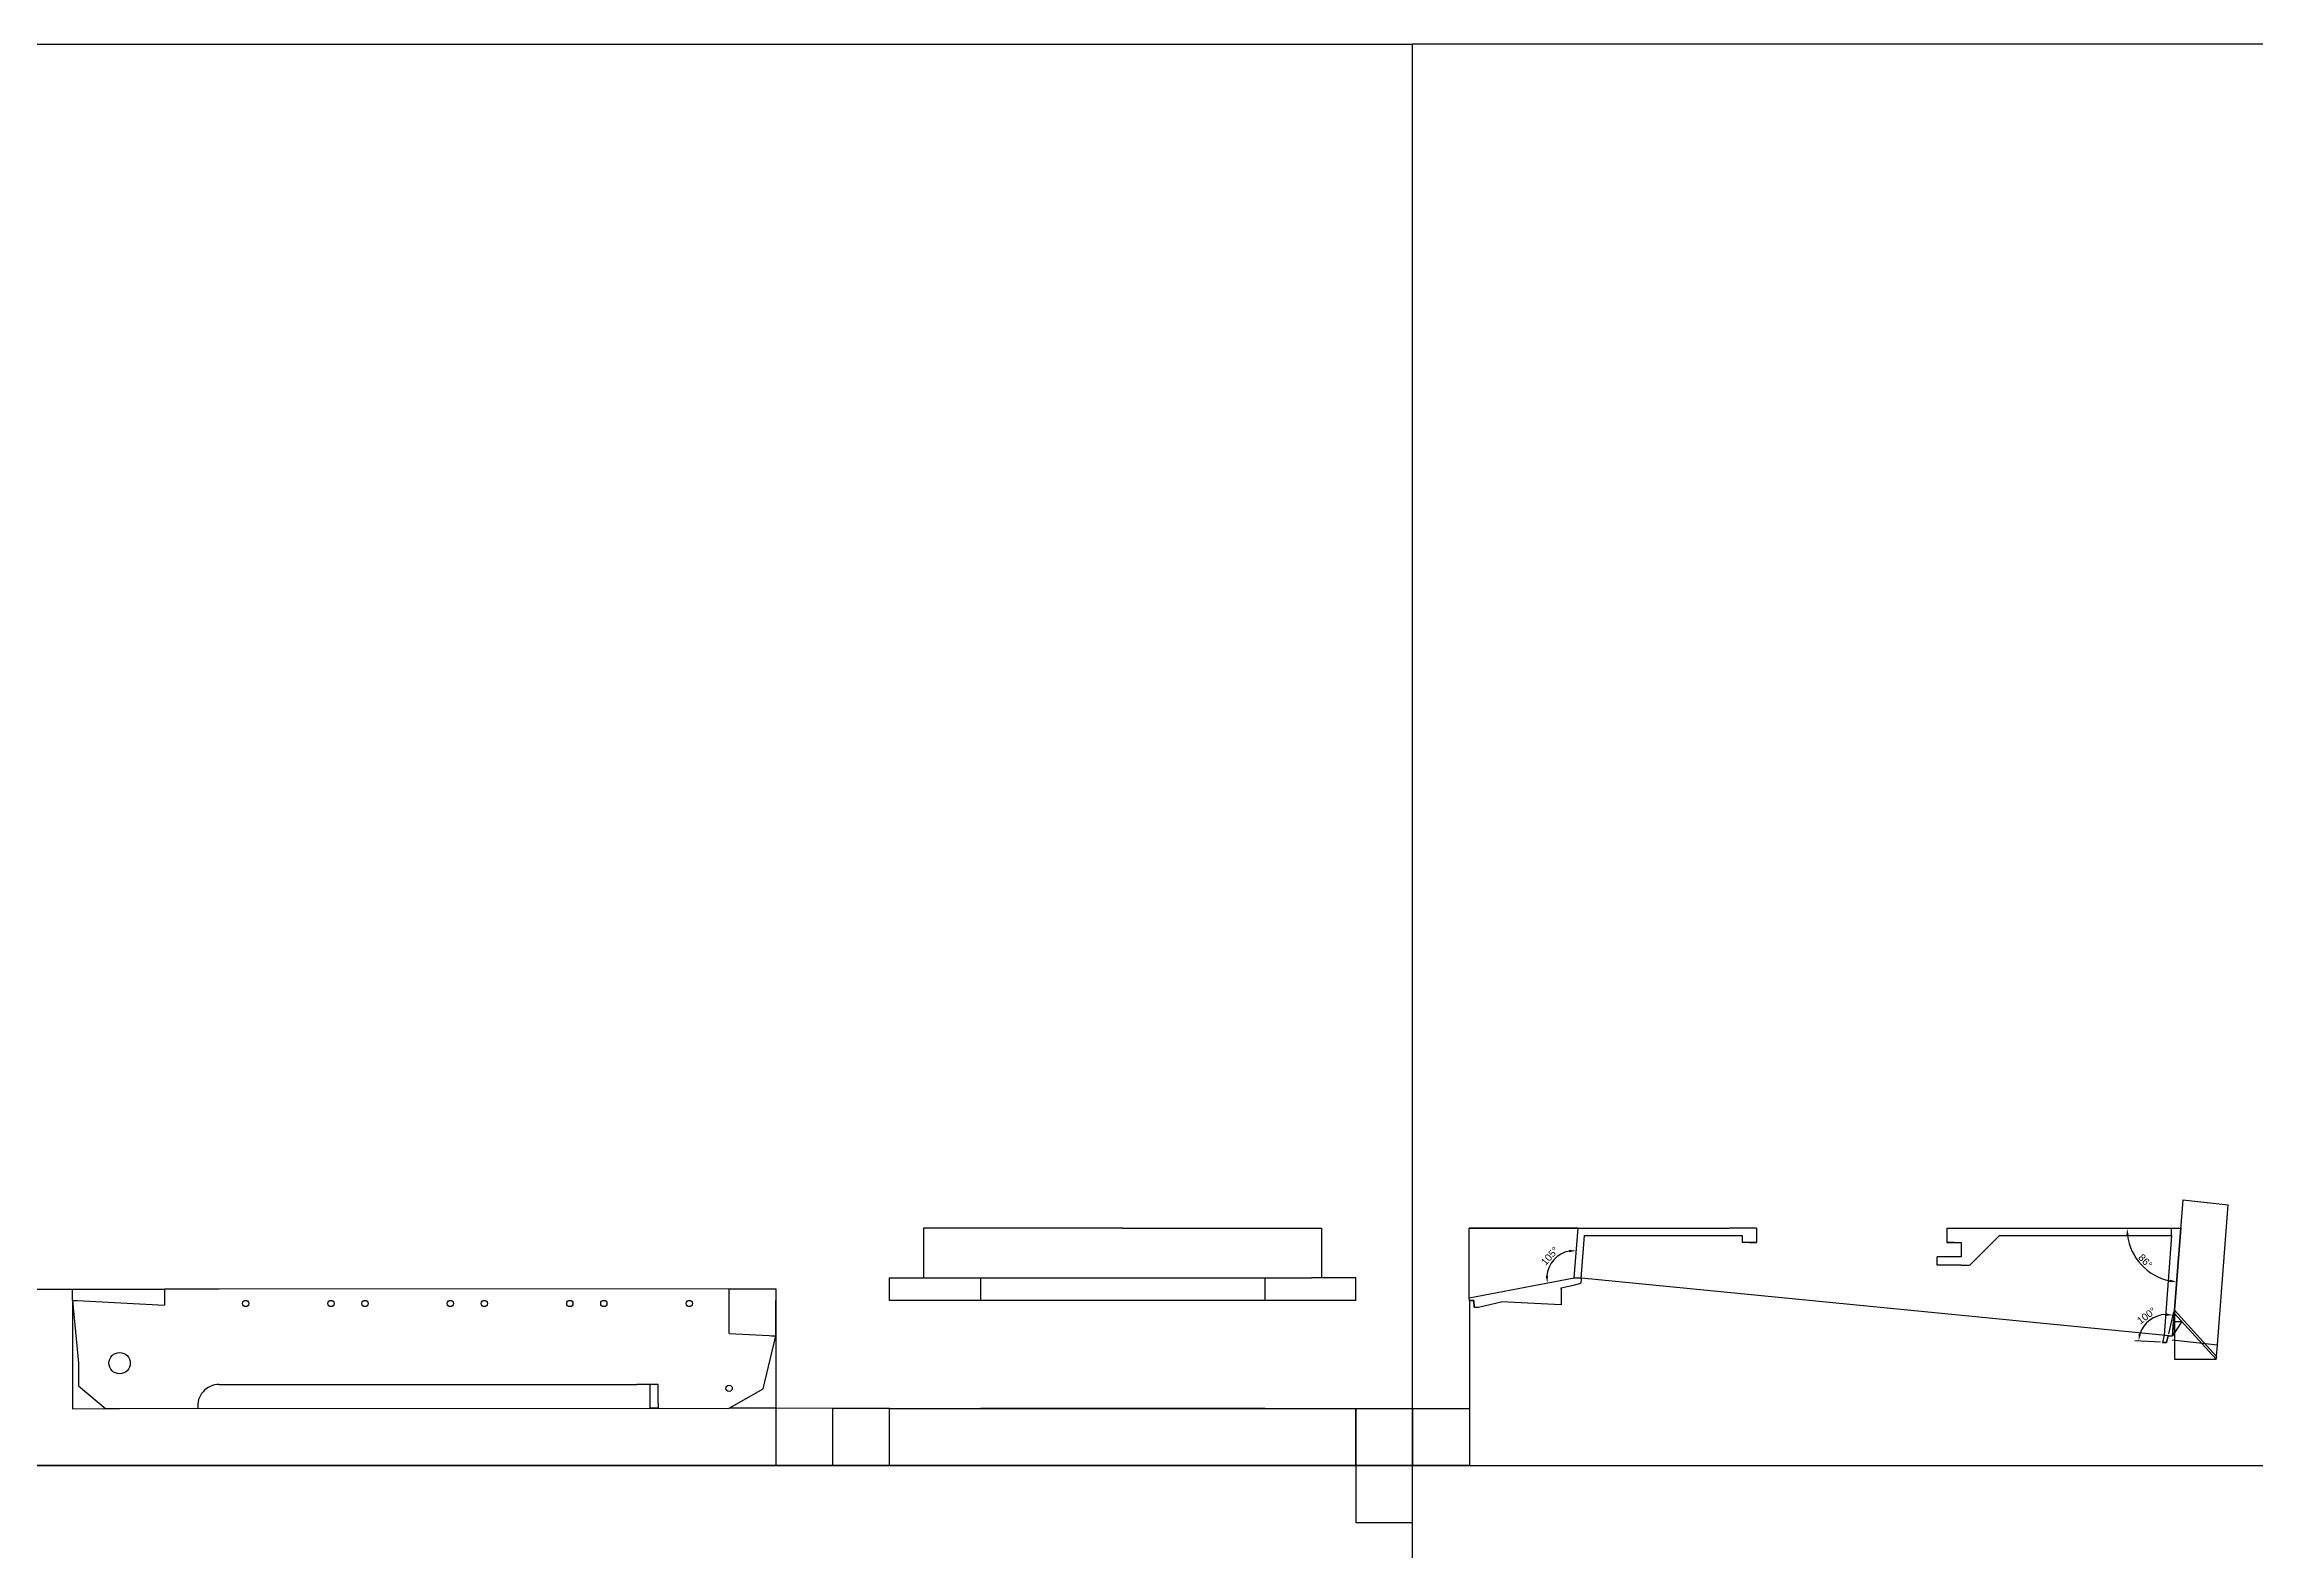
# Model space of a CAD drawing. Header units: millimetres. Extents: x 958 to 3583, y 822 to 1822.
# Drawn here: x 1920 to 2698, y 1292 to 1822 of the extents above; entities that cross this region are included whole.
import ezdxf

# ---------------------------------------------------------------- set-up
doc = ezdxf.new("R2010")
doc.units = ezdxf.units.MM
doc.styles.get("Standard").update_dxf_attribs({"font": 'arial.ttf'})
doc.dimstyles.new('ISO-25', dxfattribs={"dimtxt": 2.5, "dimasz": 2.5, "dimexe": 1.25, "dimexo": 0.625, "dimtad": 1, "dimtxsty": 'Standard', "dimcen": 2.5, "dimadec": 0, "dimazin": 0, "dimtfac": 1, "dimtmove": 0, "dimatfit": 3, "dimfxl": 1, "dimarcsym": 0})

# ---------------------------------------------------------------- blocks, each defined once
blk = doc.blocks.new('*D3')
at = {"color": 0, "lineweight": -2, "transparency": 16777216}
for p, q in [((2667.41, 1368.6), (2669.27, 1376.4)), ((2664.57, 1365.67), (2655.56, 1366.14))]:
    blk.add_line(p, q, dxfattribs=at)
blk.add_arc((2666.69, 1365.56), 9.9, 91.14425, 162.49913, dxfattribs=at)
at = {"color": 0, "transparency": 16777216}
for points in [[(2666.54, 1375.87), (2666.45, 1375.04), (2668.98, 1375.19)], [(2657.66, 1368.46), (2656.84, 1368.61), (2656.81, 1366.08)]]:
    blk.add_solid(points, dxfattribs=at)
at = {"layer": 'Defpoints', "color": 0, "transparency": 16777216}
for p in [(2663.29, 1374.85), (2665.19, 1365.64), (2666.69, 1365.56), (2666.69, 1365.56), (2667.27, 1367.99)]:
    blk.add_point(p, dxfattribs=at)
at = {"color": 0, "transparency": 16777216, "insert": (2659.62, 1375), "char_height": 2.5, "attachment_point": 5, "rotation": 36.82169}
blk.add_mtext('100°', dxfattribs=at)
blk = doc.blocks.new('*D5')
at = {"color": 0, "lineweight": -2, "transparency": 16777216}
blk.add_arc((2458.27, 1388.32), 9.61, 100.48039, 175.74788, dxfattribs=at)
at = {"color": 0, "transparency": 16777216}
for points in [[(2456.5, 1398.18), (2456.54, 1397.35), (2459.02, 1397.89)], [(2449.1, 1389.05), (2448.27, 1389.01), (2448.83, 1386.53)]]:
    blk.add_solid(points, dxfattribs=at)
at = {"layer": 'Defpoints', "color": 0, "transparency": 16777216}
for p in [(2459.63, 1405.76), (2453.38, 1396.59), (2458.27, 1388.32), (2458.27, 1388.32), (2421.33, 1381.34)]:
    blk.add_point(p, dxfattribs=at)
at = {"color": 0, "transparency": 16777216, "insert": (2449.7, 1396), "char_height": 2.5, "attachment_point": 5, "rotation": 48.11414}
blk.add_mtext('105°', dxfattribs=at)
blk = doc.blocks.new('*D13')
at = {"color": 0, "lineweight": -2, "transparency": 16777216}
blk.add_arc((2671.65, 1405.76), 18.87, 187.59734, 258.03895, dxfattribs=at)
at = {"color": 0, "transparency": 16777216}
for points in [[(2652.53, 1403.24), (2653.36, 1403.3), (2652.78, 1405.76)], [(2667.8, 1387.72), (2667.68, 1386.89), (2670.21, 1386.95)]]:
    blk.add_solid(points, dxfattribs=at)
at = {"layer": 'Defpoints', "color": 0, "transparency": 16777216}
for p in [(2618.22, 1405.76), (2671.65, 1405.76), (2671.65, 1405.76), (2655.07, 1396.75), (2668.76, 1367.99)]:
    blk.add_point(p, dxfattribs=at)
at = {"color": 0, "transparency": 16777216, "insert": (2659.2, 1394.23), "char_height": 2.5, "attachment_point": 5, "rotation": 312.81814}
blk.add_mtext('86°', dxfattribs=at)

msp = doc.modelspace()

# ---------------------------------------------------------------- linework, layer by layer
for p, q in [((1910.071, 1822.326), (2401.418, 1822.326)), ((2401.418, 1322.326), (2401.418, 1822.326)), ((2912.313, 1822.326), (2401.418, 1822.326)), ((2672.411, 1415.795), (2671.5, 1403.83)), ((2672.411, 1415.795), (2688.313, 1414.025)), ((2684.563, 1364.783), (2688.313, 1414.025)), ((1910.071, 1384.326), (1962.321, 1384.326)), ((1930.071, 1380.326), (1930.071, 1384.326)), ((1930.071, 1380.326), (1930.071, 1342.312)), ((2161.003, 1384.512), (2177.418, 1384.529)), ((2177.418, 1384.529), (2177.418, 1380.326)), ((2177.418, 1380.326), (2177.418, 1342.512)), ((2421.418, 1380.341), (2421.418, 1342.326)), ((2423.08, 1378), (2422.974, 1380.341)), ((2666.689, 1365.561), (2665.191, 1365.639)), ((2667.267, 1367.993), (2666.689, 1365.561)), ((2668.661, 1366.554), (2684.563, 1364.783)), ((1930.071, 1342.312), (1941.672, 1342.322)), ((2177.418, 1342.512), (2161.003, 1342.512)), ((2197.418, 1342.326), (2177.418, 1342.512)), ((2177.418, 1342.512), (2177.418, 1322.326)), ((2217.418, 1342.326), (2197.418, 1342.326)), ((2197.418, 1342.326), (2197.418, 1322.326)), ((2217.418, 1322.326), (2217.418, 1342.326)), ((2217.418, 1342.326), (2249.418, 1342.326)), ((2249.418, 1342.326), (2381.418, 1342.326)), ((2349.418, 1342.326), (2249.418, 1342.326)), ((2249.418, 1342.326), (2271.018, 1342.326)), ((2381.418, 1342.326), (2401.418, 1342.326)), ((2381.418, 1322.326), (2381.418, 1342.326)), ((2381.418, 1342.326), (2381.418, 1302.326)), ((2401.418, 1342.326), (2401.418, 1322.326)), ((2401.418, 1322.326), (2401.418, 1342.326)), ((2401.418, 1342.326), (2421.418, 1342.326)), ((2421.418, 1342.326), (2421.418, 1322.326)), ((2421.418, 1322.326), (957.676, 1322.326)), ((1457.676, 1322.326), (2421.418, 1322.326)), ((1910.071, 1322.326), (2401.418, 1322.326)), ((2401.418, 1322.326), (2381.418, 1322.326)), ((2401.418, 1302.326), (2401.418, 1322.326)), ((2401.418, 822.326), (2401.418, 1322.326)), ((2401.418, 1322.326), (2892.765, 1322.326)), ((2381.418, 1302.326), (2401.418, 1302.326))]:
    msp.add_line(p, q)
at = {"color": 85, "true_color": 0x58ba48}
for p, q in [((2299.418, 1405.763), (2229.418, 1405.763)), ((2229.418, 1405.763), (2229.418, 1388.316)), ((2299.418, 1405.763), (2232.918, 1405.763)), ((2299.418, 1405.763), (2365.918, 1405.763)), ((2299.418, 1405.763), (2369.418, 1405.763)), ((2369.418, 1405.763), (2369.418, 1388.316)), ((2421.327, 1381.337), (2421.327, 1405.763)), ((2421.327, 1405.763), (2459.633, 1405.763)), ((2459.633, 1405.763), (2421.327, 1405.763)), ((2458.268, 1388.316), (2459.633, 1405.763)), ((2459.633, 1405.763), (2490.107, 1405.763)), ((2460.761, 1388.121), (2461.945, 1403.263)), ((2461.945, 1403.263), (2490.107, 1403.263)), ((2490.107, 1405.763), (2512.918, 1405.763)), ((2490.107, 1403.263), (2512.918, 1403.263)), ((2522.418, 1405.763), (2512.918, 1405.763)), ((2512.918, 1403.263), (2517.418, 1403.263)), ((2522.418, 1405.763), (2515.918, 1405.763)), ((2517.418, 1403.263), (2517.418, 1400.763)), ((2522.418, 1400.763), (2517.418, 1400.763)), ((2519.918, 1400.763), (2522.418, 1400.763)), ((2522.418, 1405.763), (2522.418, 1403.263)), ((2522.418, 1403.263), (2522.418, 1400.763)), ((2589.418, 1405.763), (2598.918, 1405.763)), ((2589.418, 1405.763), (2595.918, 1405.763)), ((2589.418, 1405.763), (2589.418, 1403.263)), ((2589.418, 1405.763), (2589.418, 1403.263)), ((2589.418, 1403.263), (2589.418, 1400.763)), ((2589.418, 1403.263), (2589.418, 1400.763)), ((2591.918, 1400.763), (2589.418, 1400.763)), ((2589.418, 1400.763), (2594.418, 1400.763)), ((2591.918, 1400.763), (2589.418, 1400.763)), ((2589.418, 1400.763), (2594.418, 1400.763)), ((2594.418, 1400.763), (2594.418, 1395.763)), ((2607.918, 1403.263), (2597.418, 1392.763)), ((2607.918, 1403.263), (2597.418, 1392.763)), ((2598.918, 1405.763), (2618.219, 1405.763)), ((2607.918, 1403.263), (2618.219, 1403.263)), ((2618.219, 1405.763), (2671.647, 1405.763)), ((2618.219, 1403.263), (2668.448, 1403.263)), ((2668.448, 1403.263), (2665.773, 1368.143)), ((2668.448, 1403.263), (2668.448, 1405.763)), ((2671.647, 1405.763), (2668.765, 1367.915)), ((2668.765, 1367.993), (2671.647, 1405.763)), ((2671.647, 1405.763), (2668.765, 1367.993)), ((2591.918, 1395.763), (2585.918, 1395.763)), ((2585.918, 1393.263), (2585.918, 1395.763)), ((2585.918, 1392.763), (2585.918, 1393.263)), ((2594.418, 1392.763), (2585.918, 1392.763)), ((2594.418, 1395.763), (2591.918, 1395.763)), ((2594.418, 1392.763), (2597.418, 1392.763)), ((2217.418, 1380.341), (2217.418, 1388.316)), ((2217.418, 1388.316), (2232.918, 1388.316)), ((2232.918, 1388.316), (2365.918, 1388.316)), ((2249.418, 1388.316), (2249.418, 1380.341)), ((2349.418, 1388.316), (2349.418, 1380.341)), ((2381.418, 1388.316), (2365.918, 1388.316)), ((2381.418, 1380.341), (2381.418, 1388.316)), ((2421.327, 1381.337), (2458.268, 1388.316)), ((2453.668, 1384.793), (2458.074, 1385.824)), ((2458.074, 1385.824), (2460.628, 1386.421)), ((2458.268, 1388.316), (2460.811, 1388.316)), ((2460.761, 1388.121), (2460.628, 1386.421)), ((2460.811, 1388.316), (2668.765, 1367.915)), ((2249.418, 1380.341), (2217.418, 1380.341)), ((2349.418, 1380.341), (2249.418, 1380.341)), ((2381.418, 1380.341), (2349.418, 1380.341)), ((2421.418, 1380.341), (2421.327, 1381.337)), ((2421.418, 1380.341), (2422.974, 1380.341)), ((2422.974, 1380.341), (2423.08, 1378)), ((2423.08, 1378), (2424.617, 1378)), ((2424.617, 1378), (2432.567, 1379.859)), ((2424.617, 1378), (2424.617, 1378.147)), ((2453.668, 1378.799), (2432.567, 1379.859)), ((2453.668, 1384.341), (2453.668, 1384.793)), ((2453.668, 1384.793), (2453.668, 1378.799)), ((2668.765, 1367.993), (2669.373, 1375.97)), ((2668.765, 1367.993), (2669.145, 1372.978)), ((2668.765, 1367.993), (2669.145, 1372.978)), ((2669.145, 1372.978), (2668.765, 1367.993)), ((2668.765, 1367.993), (2669.145, 1372.978)), ((2672.097, 1372.978), (2668.765, 1367.993)), ((2668.771, 1368.081), (2669.373, 1375.97)), ((2669.145, 1372.978), (2672.097, 1372.978)), ((2669.378, 1375.97), (2669.454, 1376.967)), ((2669.378, 1375.97), (2684.175, 1359.689)), ((2669.454, 1376.967), (2684.251, 1360.686)), ((2669.454, 1376.967), (2669.454, 1359.689)), ((2665.773, 1368.143), (2665.191, 1365.639)), ((2666.689, 1365.561), (2665.191, 1365.639)), ((2665.191, 1365.639), (2666.689, 1365.561)), ((2667.267, 1367.993), (2666.689, 1365.561)), ((2666.689, 1365.561), (2667.267, 1367.993)), ((2667.267, 1367.993), (2668.765, 1367.993)), ((2684.175, 1359.689), (2684.555, 1364.675)), ((2684.555, 1364.675), (2684.563, 1364.783)), ((2669.454, 1359.689), (2684.175, 1359.689)), ((2684.251, 1360.686), (2684.175, 1359.689)), ((2684.175, 1359.689), (2684.251, 1360.686))]:
    msp.add_line(p, q, dxfattribs=at)
at = {"color": 1}
for p, q in [((1930.071, 1380.326), (1932.071, 1358.326)), ((1930.071, 1380.326), (1931.627, 1380.326)), ((1931.627, 1380.326), (1962.321, 1378.785)), ((1981.571, 1384.326), (1962.321, 1384.326)), ((1962.321, 1384.326), (1962.321, 1378.785)), ((2161.003, 1384.512), (1981.571, 1384.326)), ((2161.003, 1368.803), (2161.003, 1384.512)), ((2177.418, 1367.9), (2177.418, 1380.326)), ((2422.974, 1380.341), (2421.418, 1380.341)), ((2453.668, 1384.341), (2453.668, 1378.799)), ((2161.003, 1368.803), (2177.418, 1367.979)), ((2173.003, 1349.326), (2177.418, 1367.9)), ((2175.92, 1367.979), (2177.418, 1367.979)), ((2177.418, 1367.9), (2177.283, 1367.336)), ((1932.071, 1358.326), (1932.071, 1350.326)), ((1932.071, 1350.326), (1941.672, 1342.322)), ((1981.571, 1350.826), (2128.571, 1350.826)), ((2136.024, 1350.826), (2128.571, 1350.826)), ((2133.241, 1342.49), (2133.241, 1350.826)), ((2136.024, 1344.163), (2136.024, 1350.826)), ((2161.003, 1342.512), (2173.003, 1349.326)), ((1941.672, 1342.322), (1946.571, 1342.326)), ((1946.571, 1342.326), (2161.003, 1342.512)), ((2136.024, 1342.49), (2133.241, 1342.49)), ((2136.024, 1344.163), (2136.024, 1342.49))]:
    msp.add_line(p, q, dxfattribs=at)
for centre, radius in [((1990.921, 1379.326), 1.1), ((2020.971, 1379.326), 1.1), ((2032.921, 1379.326), 1.1), ((2062.971, 1379.326), 1.1), ((2074.921, 1379.326), 1.1), ((2104.971, 1379.326), 1.1), ((2116.921, 1379.326), 1.1), ((2146.971, 1379.326), 1.1), ((1946.571, 1358.326), 3.75), ((2161.003, 1349.495), 1.1)]:
    msp.add_circle(centre, radius, dxfattribs=at)
msp.add_arc((1981.571, 1343.326), 7.5, 90, 187.478501, dxfattribs=at)

# ---------------------------------------------------------------- dimensions: what is measured, and where the dimension line sits
at = {"color": 85, "true_color": 0x58ba48}
for base, line1, line2, picture, middle in [((2453.38, 1396.587), ((2458.268, 1388.316), (2459.633, 1405.763)), ((2421.327, 1381.337), (2458.268, 1388.316)), '*D5', (2449.7, 1396)), ((2655.073, 1396.747), ((2671.647, 1405.763), (2668.765, 1367.993)), ((2618.219, 1405.763), (2671.647, 1405.763)), '*D13', (2659.202, 1394.231)), ((2663.289, 1374.854), ((2667.267, 1367.993), (2666.689, 1365.561)), ((2666.689, 1365.561), (2665.191, 1365.639)), '*D3', (2659.618, 1375.004))]:
    dim = msp.add_angular_dim_2l(base=base, line1=line1, line2=line2, dimstyle='ISO-25', dxfattribs=at)
    dim.commit()
    dim.dimension.update_dxf_attribs({"geometry": picture, "text_midpoint": middle})

doc.saveas('drawing.dxf')
